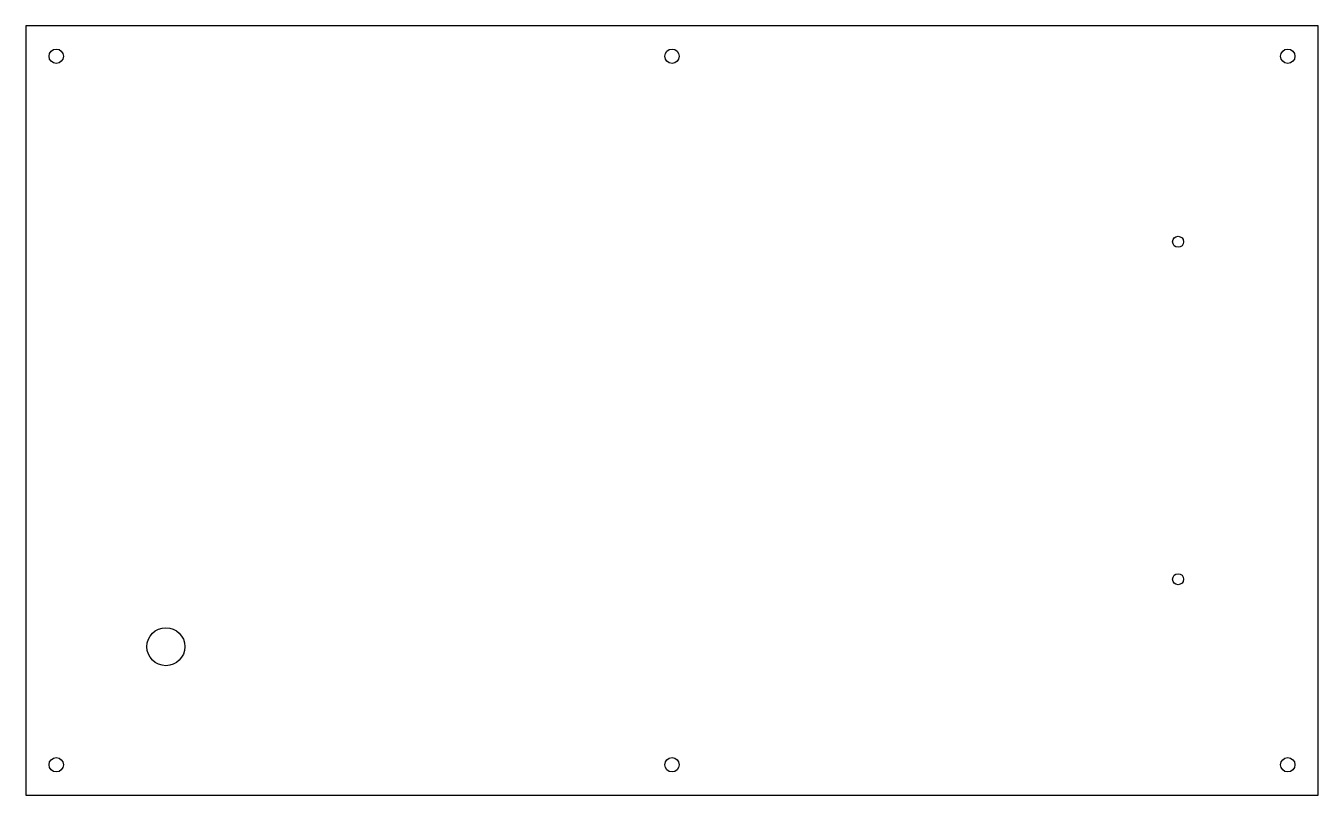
# Model space of a CAD drawing. Header units: millimetres. Extents: x -383 to 383, y -228 to 228.
import ezdxf

# ---------------------------------------------------------------- set-up
doc = ezdxf.new("R2010")
doc.units = ezdxf.units.MM
doc.layers.add('CUT', color=7, linetype='CONTINUOUS')

msp = doc.modelspace()

# ---------------------------------------------------------------- linework, layer by layer
at = {"layer": 'CUT'}
for p, q in [((-383, 228), (-383, -228)), ((383, 228), (-383, 228)), ((383, -228), (383, 228)), ((-383, -228), (383, -228))]:
    msp.add_line(p, q, dxfattribs=at)
for centre, radius in [((-365, 210), 4.25), ((0, 210), 4.25), ((365, 210), 4.25), ((300, 100), 3.25), ((300, -100), 3.25), ((-300, -140), 11.25), ((-365, -210), 4.25), ((0, -210), 4.25), ((365, -210), 4.25)]:
    msp.add_circle(centre, radius, dxfattribs=at)

doc.saveas('drawing.dxf')
